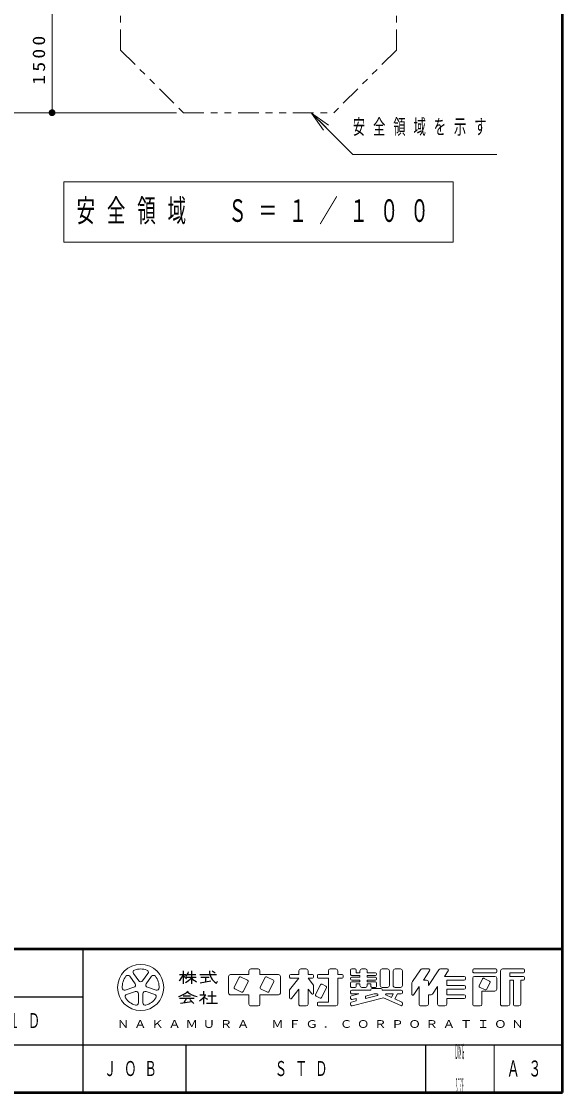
# Model space of a CAD drawing. Units: millimetres on the paper, with parts at other scales. Extents: x -365 to 0, y -12 to 257.
# Drawn here: x -79 to 0, y -0.1 to 156.5 of the extents above; entities that cross this region are included whole.
import ezdxf
from ezdxf.enums import TextEntityAlignment as Align

# ---------------------------------------------------------------- set-up
doc = ezdxf.new("R2010")
doc.units = ezdxf.units.MM
doc.linetypes.add('USER3', pattern=[8, 3, -1, 1, -1, 1, -1])
doc.layers.add('LY_1', color=7, linetype='Continuous', lineweight=25)
doc.layers.add('LY_8', color=7, linetype='Continuous', lineweight=13)
doc.layers.add('LY_3', color=7, linetype='Continuous')
doc.styles.add('ＭＳ ゴシック', font='')
doc.styles.get('ＭＳ ゴシック').set_extended_font_data('MS Gothic')

# ---------------------------------------------------------------- blocks, each defined once
blk = doc.blocks.new('filled_dot')
at = {"color": 0, "linetype": 'Continuous', "lineweight": -2, "const_width": 1.25}
blk.add_lwpolyline([(-0.625, 0, 1), (0.625, 0, 1)], format="xyb", close=True, dxfattribs=at)

msp = doc.modelspace()

# ---------------------------------------------------------------- linework, layer by layer
at = {"layer": 'LY_1', "linetype": 'USER3', "lineweight": 13}
for p, q in [((-64.498, 152.34), (-64.498, 170.073)), ((-24.228, 152.34), (-24.228, 170.073)), ((-64.498, 152.34), (-55.339, 143.181)), ((-24.228, 152.34), (-33.387, 143.181)), ((-55.339, 143.181), (-33.387, 143.181))]:
    msp.add_line(p, q, dxfattribs=at)
at = {"layer": 'LY_1', "lineweight": 13}
for p, q in [((-74.498, 143.181), (-74.498, 158.181)), ((-56.339, 143.181), (-85.498, 143.181)), ((-56.339, 143.181), (-75.498, 143.181)), ((-34.871, 140.643), (-36.638, 143.118)), ((-36.638, 143.118), (-34.163, 141.35)), ((-36.638, 143.118), (-34.517, 140.997)), ((-72.763, 133.087), (-72.763, 124.287)), ((-15.963, 133.087), (-72.763, 133.087)), ((-15.963, 124.287), (-15.963, 133.087)), ((-72.763, 124.287), (-15.963, 124.287))]:
    msp.add_line(p, q, dxfattribs=at)
msp.add_lwpolyline([(-36.638, 143.118), (-30.608, 137.088), (-9.608, 137.088)], dxfattribs=at)
at = {"layer": 'LY_8', "lineweight": 50}
for p, q in [((0, 0), (0, 257)), ((-365, 21), (0, 21)), ((-365, 0), (0, 0))]:
    msp.add_line(p, q, dxfattribs=at)
at = {"layer": 'LY_8', "color": 211, "lineweight": 25}
for p, q in [((-70, 21), (-70, 0)), ((-182.5, 14), (-70, 14)), ((-237.5, 7), (0, 7)), ((-20, 7), (-20, 0))]:
    msp.add_line(p, q, dxfattribs=at)
at = {"layer": 'LY_8'}
for p, q in [((-62.629, 17.393), (-61.844, 16.313)), ((-61.298, 16.313), (-60.513, 17.393)), ((-48.476, 17.253), (-45.776, 17.253)), ((-45.776, 17.793), (-45.776, 17.253)), ((-45.506, 18.063), (-44.426, 18.063)), ((-44.156, 17.793), (-44.156, 17.253)), ((-44.156, 17.253), (-41.456, 17.253)), ((-39.674, 17.253), (-38.486, 17.253)), ((-38.486, 17.793), (-38.486, 17.253)), ((-38.216, 18.063), (-37.406, 18.063)), ((-37.136, 17.793), (-37.136, 17.253)), ((-37.136, 17.253), (-36.488, 17.253)), ((-35.624, 17.253), (-34.166, 17.253)), ((-34.166, 17.793), (-34.166, 17.253)), ((-33.896, 18.063), (-33.086, 18.063)), ((-32.816, 17.793), (-32.816, 17.253)), ((-32.816, 17.253), (-32.168, 17.253)), ((-30.926, 17.901), (-30.926, 17.28)), ((-30.764, 18.063), (-30.278, 18.063)), ((-30.116, 17.901), (-30.116, 17.523)), ((-30.116, 17.523), (-29.576, 17.523)), ((-29.576, 17.793), (-29.576, 17.523)), ((-28.766, 18.063), (-29.306, 18.063)), ((-28.496, 17.793), (-28.496, 17.523)), ((-28.496, 17.523), (-27.308, 17.523)), ((-27.146, 17.361), (-27.146, 17.28)), ((-26.606, 17.793), (-26.606, 15.633)), ((-26.336, 18.063), (-25.526, 18.063)), ((-25.256, 17.793), (-25.256, 15.633)), ((-24.716, 17.793), (-24.716, 15.633)), ((-24.446, 18.063), (-23.636, 18.063)), ((-23.366, 17.793), (-23.366, 15.633)), ((-21.88, 16.242), (-20.746, 17.943)), ((-20.521, 18.063), (-19.529, 18.063)), ((-20.306, 16.443), (-19.394, 17.811)), ((-19.586, 15.633), (-18.046, 17.943)), ((-17.821, 18.063), (-16.829, 18.063)), ((-17.246, 16.983), (-16.694, 17.811)), ((-13.106, 17.901), (-13.106, 17.685)), ((-12.944, 18.063), (-9.758, 18.063)), ((-12.944, 17.523), (-9.758, 17.523)), ((-9.596, 17.901), (-9.596, 17.685)), ((-9.056, 17.793), (-9.056, 12.933)), ((-8.786, 18.063), (-5.708, 18.063)), ((-7.706, 17.523), (-7.706, 16.983)), ((-7.706, 17.523), (-5.708, 17.523)), ((-5.546, 17.901), (-5.546, 17.685)), ((-62.39, 15.917), (-63.175, 16.997)), ((-59.967, 16.997), (-60.752, 15.917)), ((-48.746, 16.983), (-48.746, 14.553)), ((-47.198, 16.838), (-47.918, 15.4)), ((-45.975, 16.408), (-46.981, 16.911)), ((-46.622, 14.752), (-45.902, 16.19)), ((-43.418, 16.838), (-44.138, 15.4)), ((-42.195, 16.408), (-43.201, 16.911)), ((-42.842, 14.752), (-42.122, 16.19)), ((-41.186, 16.983), (-41.186, 14.553)), ((-39.836, 17.091), (-39.836, 16.875)), ((-38.486, 16.713), (-39.836, 15.026)), ((-39.674, 16.713), (-38.486, 16.713)), ((-37.136, 16.713), (-36.326, 15.701)), ((-37.136, 16.713), (-36.488, 16.713)), ((-36.326, 17.091), (-36.326, 16.875)), ((-36.326, 15.701), (-36.326, 14.543)), ((-35.318, 15.758), (-36.038, 14.32)), ((-35.786, 17.091), (-35.786, 16.875)), ((-35.624, 16.713), (-34.166, 16.713)), ((-35.101, 15.831), (-34.527, 15.544)), ((-34.166, 16.713), (-34.166, 13.203)), ((-32.816, 16.713), (-32.816, 12.933)), ((-32.816, 16.713), (-32.168, 16.713)), ((-32.006, 17.091), (-32.006, 16.875)), ((-30.926, 16.686), (-30.926, 16.605)), ((-30.926, 16.011), (-30.926, 15.525)), ((-30.764, 17.118), (-29.576, 17.118)), ((-30.764, 16.848), (-29.576, 16.848)), ((-30.764, 16.443), (-29.576, 16.443)), ((-30.764, 16.173), (-29.576, 16.173)), ((-30.116, 15.903), (-29.576, 15.903)), ((-30.116, 15.903), (-30.116, 15.525)), ((-29.576, 17.118), (-29.576, 16.848)), ((-29.576, 16.443), (-29.576, 16.173)), ((-29.576, 15.903), (-29.576, 15.633)), ((-28.496, 17.118), (-27.308, 17.118)), ((-28.496, 17.118), (-28.496, 16.848)), ((-28.496, 16.848), (-27.308, 16.848)), ((-28.496, 16.443), (-27.308, 16.443)), ((-28.496, 16.443), (-28.496, 16.173)), ((-28.496, 16.173), (-27.308, 16.173)), ((-28.496, 15.903), (-28.496, 15.633)), ((-28.496, 15.903), (-27.956, 15.903)), ((-27.956, 15.903), (-27.956, 15.525)), ((-27.146, 16.686), (-27.146, 16.605)), ((-27.146, 16.011), (-27.146, 15.525)), ((-22.016, 15.793), (-22.016, 14.413)), ((-20.306, 16.443), (-19.856, 16.443)), ((-19.586, 16.173), (-19.586, 15.633)), ((-17.246, 16.983), (-14.348, 16.983)), ((-16.886, 16.443), (-14.348, 16.443)), ((-16.886, 16.443), (-16.886, 15.633)), ((-14.186, 16.821), (-14.186, 16.605)), ((-13.106, 16.713), (-13.106, 12.933)), ((-12.836, 16.983), (-9.866, 16.983)), ((-11.666, 16.622), (-12.17, 15.616)), ((-11.449, 16.695), (-10.659, 16.3)), ((-10.586, 16.082), (-11.09, 15.076)), ((-9.596, 16.713), (-9.596, 15.093)), ((-7.706, 16.983), (-5.708, 16.983)), ((-7.706, 16.443), (-7.166, 16.443)), ((-7.706, 16.443), (-7.706, 12.933)), ((-7.166, 16.443), (-7.166, 12.933)), ((-6.086, 16.443), (-5.708, 16.443)), ((-6.086, 16.443), (-6.086, 12.933)), ((-5.546, 16.821), (-5.546, 16.605)), ((-63.828, 14.985), (-62.559, 15.397)), ((-62.35, 14.755), (-63.62, 14.343)), ((-61.908, 13.099), (-61.908, 14.434)), ((-61.233, 14.434), (-61.233, 13.099)), ((-59.522, 14.343), (-60.792, 14.755)), ((-60.583, 15.397), (-59.313, 14.985)), ((-48.476, 14.283), (-45.776, 14.283)), ((-47.845, 15.183), (-46.839, 14.68)), ((-45.776, 14.283), (-45.776, 12.933)), ((-44.156, 14.283), (-41.456, 14.283)), ((-44.156, 14.283), (-44.156, 12.933)), ((-44.065, 15.183), (-43.059, 14.68)), ((-39.836, 15.026), (-39.836, 13.868)), ((-38.486, 15.093), (-39.547, 13.766)), ((-38.486, 15.093), (-38.486, 12.933)), ((-37.136, 15.093), (-36.614, 14.441)), ((-37.136, 15.093), (-37.136, 12.933)), ((-35.965, 14.103), (-35.391, 13.816)), ((-34.454, 15.326), (-35.174, 13.888)), ((-30.926, 14.796), (-30.926, 14.58)), ((-29.74, 14.418), (-30.803, 14.152)), ((-30.764, 15.363), (-30.278, 15.363)), ((-30.764, 14.958), (-27.956, 14.958)), ((-30.764, 14.418), (-29.74, 14.418)), ((-29.306, 15.363), (-28.766, 15.363)), ((-27.513, 14.418), (-28.766, 14.105)), ((-27.023, 14.179), (-28.766, 13.743)), ((-28.766, 14.105), (-28.766, 13.743)), ((-27.956, 15.066), (-27.956, 14.958)), ((-27.794, 15.363), (-27.308, 15.363)), ((-27.794, 15.228), (-26.498, 15.228)), ((-27.513, 14.418), (-27.053, 14.418)), ((-26.336, 15.363), (-25.526, 15.363)), ((-26.336, 15.066), (-26.336, 14.958)), ((-26.336, 14.958), (-23.528, 14.958)), ((-25.771, 14.263), (-24.968, 13.906)), ((-25.738, 14.418), (-24.712, 14.418)), ((-24.968, 13.906), (-24.712, 14.418)), ((-24.474, 13.687), (-24.108, 14.418)), ((-24.446, 15.363), (-23.636, 15.363)), ((-24.108, 14.418), (-23.528, 14.418)), ((-23.366, 14.796), (-23.366, 14.58)), ((-21.719, 14.323), (-20.936, 15.498)), ((-20.936, 15.498), (-20.936, 12.933)), ((-19.586, 14.283), (-19.19, 14.283)), ((-19.586, 14.283), (-19.586, 12.933)), ((-18.966, 14.404), (-18.236, 15.498)), ((-18.236, 15.498), (-18.236, 12.933)), ((-16.886, 15.633), (-14.348, 15.633)), ((-16.886, 15.093), (-16.886, 14.283)), ((-16.886, 15.093), (-14.348, 15.093)), ((-16.886, 14.283), (-14.348, 14.283)), ((-14.186, 15.471), (-14.186, 15.255)), ((-14.186, 14.121), (-14.186, 13.905)), ((-12.097, 15.399), (-11.307, 15.004)), ((-11.756, 14.823), (-11.756, 12.933)), ((-11.756, 14.823), (-9.866, 14.823)), ((-45.506, 12.663), (-44.426, 12.663)), ((-38.216, 12.663), (-37.406, 12.663)), ((-35.786, 13.041), (-35.786, 12.825)), ((-35.624, 13.203), (-34.166, 13.203)), ((-35.624, 12.663), (-33.086, 12.663)), ((-30.926, 13.995), (-30.926, 13.773)), ((-30.926, 13.077), (-30.926, 12.854)), ((-30.116, 13.406), (-30.803, 13.234)), ((-26.15, 13.841), (-30.725, 12.697)), ((-30.116, 13.768), (-30.725, 13.615)), ((-30.116, 13.768), (-30.116, 13.406)), ((-26.15, 13.841), (-23.594, 12.705)), ((-24.474, 13.687), (-23.462, 13.237)), ((-23.366, 13.089), (-23.366, 12.853)), ((-20.666, 12.663), (-19.856, 12.663)), ((-17.966, 12.663), (-17.156, 12.663)), ((-16.886, 13.743), (-16.886, 12.933)), ((-16.886, 13.743), (-14.348, 13.743)), ((-12.836, 12.663), (-12.026, 12.663)), ((-8.786, 12.663), (-7.976, 12.663)), ((-6.896, 12.663), (-6.356, 12.663)), ((-10, 7), (-10, 0))]:
    msp.add_line(p, q, dxfattribs=at)
at = {"layer": 'LY_8', "lineweight": 25}
for p, q in [((-55.901, 17.253), (-54.956, 17.253)), ((-55.361, 17.793), (-55.361, 15.903)), ((-54.769, 17.253), (-53.525, 17.253)), ((-54.146, 17.793), (-54.146, 15.903)), ((-52.931, 17.253), (-50.501, 17.253)), ((-50.719, 17.467), (-51.16, 17.761)), ((-54.915, 16.848), (-53.471, 16.848)), ((-52.889, 16.02), (-51.353, 16.327)), ((-52.796, 16.848), (-51.581, 16.848)), ((-52.121, 16.848), (-52.121, 16.173)), ((-55.361, 14.148), (-54.281, 14.148)), ((-52.931, 14.283), (-52.051, 14.283)), ((-52.391, 14.823), (-52.391, 14.283)), ((-51.783, 14.148), (-50.568, 14.148)), ((-51.176, 14.823), (-51.176, 13.068)), ((-55.901, 13.784), (-53.741, 13.784)), ((-55.765, 13.067), (-54.113, 13.304)), ((-54.899, 13.784), (-55.289, 13.136)), ((-54.416, 13.607), (-53.81, 13.001)), ((-52.391, 13.91), (-52.391, 12.933)), ((-52.34, 13.96), (-51.796, 13.646)), ((-51.986, 13.068), (-50.366, 13.068)), ((-55, 7), (-55, 0))]:
    msp.add_line(p, q, dxfattribs=at)
at = {"layer": 'LY_8'}
msp.add_circle((-61.571, 15.363), 3.375, dxfattribs=at)
for centre, radius, start, end in [((-62.356, 17.592), 0.338, 109.39847, 215.99997), ((-61.571, 15.363), 2.7, 70.60155, 109.39847), ((-60.786, 17.592), 0.338, 324, 70.60155), ((-48.476, 16.983), 0.27, 89.99998, 179.99996), ((-45.506, 17.793), 0.27, 89.99998, 179.99996), ((-44.426, 17.793), 0.27, 0, 89.99998), ((-41.456, 16.983), 0.27, 0, 89.99998), ((-39.674, 17.091), 0.162, 89.99998, 179.99996), ((-38.216, 17.793), 0.27, 89.99998, 179.99996), ((-37.406, 17.793), 0.27, 0, 89.99998), ((-36.488, 17.091), 0.162, 0, 89.99998), ((-35.624, 17.091), 0.162, 89.99998, 179.99996), ((-33.896, 17.793), 0.27, 89.99998, 179.99996), ((-33.086, 17.793), 0.27, 0, 89.99998), ((-32.168, 17.091), 0.162, 0, 89.99998), ((-30.764, 17.901), 0.162, 89.99998, 179.99996), ((-30.764, 17.28), 0.162, 179.99998, 270.00002), ((-30.278, 17.901), 0.162, 0, 89.99998), ((-29.306, 17.793), 0.27, 89.99998, 179.99996), ((-28.766, 17.793), 0.27, 0, 89.99998), ((-27.308, 17.361), 0.162, 0, 89.99998), ((-27.308, 17.28), 0.162, 270.00002, 0), ((-26.336, 17.793), 0.27, 89.99998, 179.99996), ((-25.526, 17.793), 0.27, 0, 89.99998), ((-24.446, 17.793), 0.27, 89.99998, 179.99996), ((-23.636, 17.793), 0.27, 0, 89.99998), ((-20.521, 17.793), 0.27, 89.99998, 146.30984), ((-19.529, 17.901), 0.162, 326.31015, 89.99998), ((-17.821, 17.793), 0.27, 89.99998, 146.3098), ((-16.829, 17.901), 0.162, 326.31003, 89.99998), ((-12.944, 17.901), 0.162, 89.99998, 179.99996), ((-12.944, 17.685), 0.162, 179.99998, 270.00002), ((-9.758, 17.901), 0.162, 0, 89.99998), ((-9.758, 17.685), 0.162, 270.00002, 0), ((-8.786, 17.793), 0.27, 89.99998, 179.99996), ((-5.708, 17.901), 0.162, 0, 89.99998), ((-5.708, 17.685), 0.162, 270.00002, 0), ((-61.571, 15.363), 2.7, 142.60154, 181.39846), ((-63.448, 16.798), 0.338, 35.99999, 142.60154), ((-62.663, 15.718), 0.338, 287.99998, 35.99999), ((-61.571, 16.512), 0.338, 215.99998, 324), ((-60.479, 15.718), 0.338, 143.99996, 251.99999), ((-59.694, 16.798), 0.338, 37.39846, 143.99995), ((-61.571, 15.363), 2.7, 358.60155, 37.39847), ((-47.054, 16.766), 0.162, 63.43492, 153.43499), ((-46.047, 16.263), 0.162, 333.4349, 63.43487), ((-43.274, 16.766), 0.162, 63.43492, 153.43499), ((-42.267, 16.263), 0.162, 333.4349, 63.43487), ((-39.674, 16.875), 0.162, 179.99998, 270.00002), ((-36.488, 16.875), 0.162, 270.00002, 0), ((-35.624, 16.875), 0.162, 179.99998, 270.00002), ((-35.174, 15.686), 0.162, 63.43487, 153.43498), ((-32.168, 16.875), 0.162, 270.00002, 0), ((-30.764, 16.686), 0.162, 89.99998, 179.99996), ((-30.764, 16.605), 0.162, 179.99998, 270.00002), ((-30.764, 16.011), 0.162, 89.99998, 179.99996), ((-27.308, 16.686), 0.162, 0, 89.99998), ((-27.308, 16.605), 0.162, 270.00002, 0), ((-27.308, 16.011), 0.162, 0, 89.99998), ((-21.206, 15.793), 0.81, 146.30999, 179.99996), ((-19.856, 16.173), 0.27, 0, 89.99998), ((-14.348, 16.821), 0.162, 0, 89.99998), ((-14.348, 16.605), 0.162, 270.00002, 0), ((-12.836, 16.713), 0.27, 89.99998, 179.99996), ((-11.522, 16.55), 0.162, 63.43447, 153.43474), ((-10.731, 16.155), 0.162, 333.43484, 63.43447), ((-9.866, 16.713), 0.27, 0, 89.99998), ((-5.708, 16.821), 0.162, 0, 89.99998), ((-5.708, 16.605), 0.162, 270.00002, 0), ((-63.933, 15.306), 0.338, 181.39848, 287.99997), ((-63.516, 14.022), 0.338, 107.99999, 214.60154), ((-62.246, 14.434), 0.338, 359.99997, 107.99999), ((-60.896, 14.434), 0.338, 71.99997, 179.99999), ((-59.626, 14.022), 0.338, 325.39847, 71.99996), ((-59.209, 15.306), 0.338, 252.00001, 358.60156), ((-48.476, 14.553), 0.27, 179.99998, 270.00002), ((-47.773, 15.328), 0.162, 153.43495, 243.43485), ((-46.766, 14.825), 0.162, 243.43498, 333.43496), ((-43.993, 15.328), 0.162, 153.43495, 243.43485), ((-42.986, 14.825), 0.162, 243.43498, 333.43496), ((-41.456, 14.553), 0.27, 270.00002, 0), ((-36.488, 14.543), 0.162, 218.65962, 0), ((-35.893, 14.248), 0.162, 153.43487, 243.4348), ((-34.599, 15.399), 0.162, 333.43492, 63.43493), ((-30.764, 15.525), 0.162, 179.99998, 270.00002), ((-30.764, 14.796), 0.162, 89.99998, 179.99996), ((-30.764, 14.58), 0.162, 179.99998, 270.00002), ((-30.764, 13.995), 0.162, 104.03614, 179.99996), ((-30.278, 15.525), 0.162, 270.00002, 0), ((-29.306, 15.633), 0.27, 179.99998, 270.00002), ((-28.766, 15.633), 0.27, 270.00002, 0), ((-27.794, 15.525), 0.162, 179.99998, 270.00002), ((-27.794, 15.066), 0.162, 89.99998, 179.99996), ((-27.308, 15.525), 0.162, 270.00002, 0), ((-27.053, 14.297), 0.121, 284.0365, 89.99998), ((-26.336, 15.633), 0.27, 179.99998, 270.00002), ((-26.498, 15.066), 0.162, 0, 89.99998), ((-25.738, 14.337), 0.081, 89.99998, 246.03817), ((-25.526, 15.633), 0.27, 270.00002, 0), ((-24.446, 15.633), 0.27, 179.99998, 270.00002), ((-23.636, 15.633), 0.27, 270.00002, 0), ((-23.528, 14.796), 0.162, 0, 89.99998), ((-23.528, 14.58), 0.162, 270.00002, 0), ((-21.854, 14.413), 0.162, 179.99998, 326.30997), ((-19.19, 14.553), 0.27, 270.00002, 326.31002), ((-14.348, 15.471), 0.162, 0, 89.99998), ((-14.348, 15.255), 0.162, 270.00002, 0), ((-14.348, 14.121), 0.162, 0, 89.99998), ((-12.025, 15.544), 0.162, 153.43517, 243.43529), ((-11.234, 15.149), 0.162, 243.43534, 333.43491), ((-9.866, 15.093), 0.27, 270.00002, 0), ((-61.571, 15.363), 2.7, 214.60156, 253.39848), ((-62.246, 13.099), 0.338, 253.39847, 359.99997), ((-60.896, 13.099), 0.338, 179.99999, 286.60154), ((-61.571, 15.363), 2.7, 286.60155, 325.39847), ((-45.506, 12.933), 0.27, 179.99998, 270.00002), ((-44.426, 12.933), 0.27, 270.00002, 0), ((-39.674, 13.868), 0.162, 179.99998, 321.34037), ((-38.216, 12.933), 0.27, 179.99998, 270.00002), ((-37.406, 12.933), 0.27, 270.00002, 0), ((-35.624, 13.041), 0.162, 89.99998, 179.99996), ((-35.624, 12.825), 0.162, 179.99998, 270.00002), ((-35.318, 13.961), 0.162, 243.43487, 333.43498), ((-33.086, 12.933), 0.27, 270.00002, 0), ((-30.764, 13.773), 0.162, 179.99998, 284.03612), ((-30.764, 13.077), 0.162, 104.03614, 179.99996), ((-30.764, 12.854), 0.162, 179.99998, 284.03612), ((-23.528, 12.853), 0.162, 246.03699, 0), ((-23.528, 13.089), 0.162, 0, 66.03701), ((-20.666, 12.933), 0.27, 179.99998, 270.00002), ((-19.856, 12.933), 0.27, 270.00002, 0), ((-17.966, 12.933), 0.27, 179.99998, 270.00002), ((-17.156, 12.933), 0.27, 270.00002, 0), ((-14.348, 13.905), 0.162, 270.00002, 0), ((-12.836, 12.933), 0.27, 179.99998, 270.00002), ((-12.026, 12.933), 0.27, 270.00002, 0), ((-8.786, 12.933), 0.27, 179.99998, 270.00002), ((-7.976, 12.933), 0.27, 270.00002, 0), ((-6.896, 12.933), 0.27, 179.99998, 270.00002), ((-6.356, 12.933), 0.27, 270.00002, 0)]:
    msp.add_arc(centre, radius, start, end, dxfattribs=at)
at = {"layer": 'LY_8', "lineweight": 25}
for centre, radius, start, end in [((-56.002, 18.047), 1.467, 313.72108, 343.54317), ((-49.563, 17.694), 1.953, 177.09472, 240.51891), ((-57.466, 18.084), 2.285, 311.36185, 337.13638), ((-53.383, 18.427), 2.345, 212.50346, 230.00631), ((-56.374, 18.818), 3.034, 295.86917, 317.23867), ((-51.918, 18.818), 3.034, 222.76131, 240.10806), ((-51.54, 16.805), 1.299, 321.42112, 334.8249), ((-56.898, 17.257), 3.32, 285.11261, 313.40619), ((-52.77, 17.194), 3.192, 231.17281, 259.75506), ((-55.66, 17.226), 4.657, 304.87257, 320.80411)]:
    msp.add_arc(centre, radius, start, end, dxfattribs=at)

# ---------------------------------------------------------------- block references
at = {"layer": 'LY_1', "lineweight": 13, "xscale": 0.4, "yscale": 0.4, "rotation": 90}
msp.add_blockref('filled_dot', (-74.498, 143.181), dxfattribs=at)

# ---------------------------------------------------------------- texts
at = {"layer": 'LY_1', "insert": (-75.498, 151.081), "char_height": 1.833, "attachment_point": 8, "rotation": 90, "style": 'ＭＳ ゴシック'}
msp.add_mtext('\\T1.33;\\W1.15;1500', dxfattribs=at)
at = {"layer": 'LY_1', "style": 'ＭＳ ゴシック'}
for s, insert, char_height, attachment_point in [('\\T1.64;\\W0.6;安全領域を示す', (-30.608, 142.238), 2.199, 1), ('\\T1.64;\\W0.6;安全領域\u3000Ｓ＝１／１００', (-44.363, 128.687), 3.299, 5)]:
    msp.add_mtext(s, dxfattribs=dict(at, insert=insert, char_height=char_height, attachment_point=attachment_point))
at = {"layer": 'LY_3', "char_height": 2.199, "attachment_point": 4, "style": 'ＭＳ ゴシック'}
for s, insert in [('\\T1.64;\\W0.6;ＦＩＴＲ０８Ｆ－３０１Ｄ', (-110.5, 10.5)), ('\\T1.64;\\W0.6;ＳＴＤ', (-42, 3.5))]:
    msp.add_mtext(s, dxfattribs=dict(at, insert=insert))
at = {"layer": 'LY_8', "style": 'ＭＳ ゴシック'}
for s, width, p in [('ＤＷＧ', 0.15, (-15, 6)), ('ＳＩＺＥ', 0.1, (-15, 1))]:
    msp.add_text(s, height=2.199, dxfattribs=dict(at, width=width)).set_placement(p, align=Align.MIDDLE_CENTER)
at = {"layer": 'LY_8', "color": 4, "attachment_point": 5, "style": 'ＭＳ ゴシック'}
for s, insert, char_height in [('\\T1.39;\\W1.2;ＮＡＫＡＭＵＲＡ\u3000ＭＦＧ．ＣＯＲＰＯＲＡＴＩＯＮ', (-35, 10), 1.1), ('\\T1.64;\\W0.6;Ａ３', (-5, 3.5), 2.346), ('\\T1.64;\\W0.6;ＪＯＢ', (-62.5, 3.5), 2.199)]:
    msp.add_mtext(s, dxfattribs=dict(at, insert=insert, char_height=char_height))

doc.saveas('drawing.dxf')
